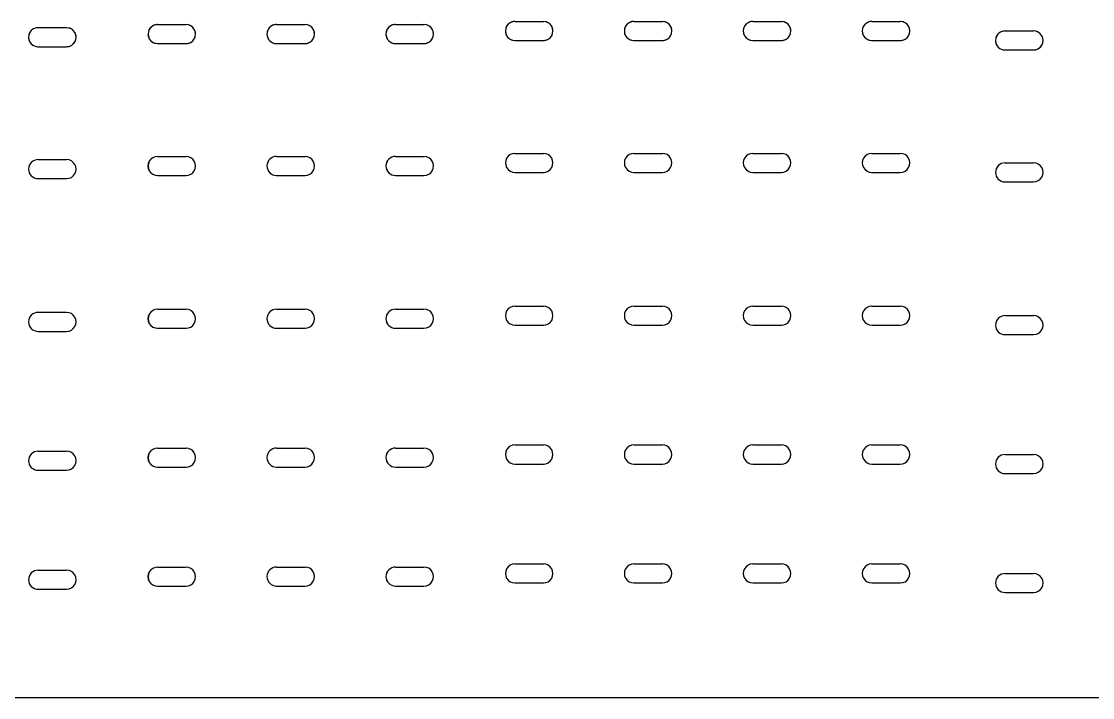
# Model space of a CAD drawing. Extents: x -2975 to 7327, y -1166 to 1029.
# Drawn here: x 591.4 to 645.4, y 869.7 to 903.8 of the extents above; entities that cross this region are included whole.
import ezdxf

# ---------------------------------------------------------------- set-up
doc = ezdxf.new("R2010")
doc.units = 0
doc.linetypes.add('XR-Mince$0$Anchor Stor (Ground Floor Plan ) Xref$2$Retail Building ( Ground Floor ) Xref$0$HIDDEN', pattern=[0.375, 0.25, -0.125])
for name, color, linetype in [('E-TEXT-LIGHTING', 7, 'Continuous'), ('XR-Mince$0$EQUIPMENT', 15, 'Continuous'), ('XR-Mince$0$EQUIPMENTS', 15, 'Continuous'), ('XR-Mince$0$fur dashed', 15, 'XR-Mince$0$Anchor Stor (Ground Floor Plan ) Xref$2$Retail Building ( Ground Floor ) Xref$0$HIDDEN'), ('XR-Mince$0$TAXT', 8, 'Continuous')]:
    doc.layers.add(name, color=color, linetype=linetype)

# ---------------------------------------------------------------- blocks, each defined once
blk = doc.blocks.new('XR-Mince$0$A$C27630E02')
at = {"layer": 'XR-Mince$0$EQUIPMENT'}
for p, q in [((0.45, 1.2), (0.45, 0)), ((0.11216, 1.07284), (0.11216, 1.05844)), ((0.11216, 1.07284), (0.11216, 1.05844)), ((0.12176, 1.07284), (0.12176, 1.05844)), ((0.12176, 1.07284), (0.12176, 1.05844)), ((0.17869, 1.07284), (0.17869, 1.05844)), ((0.17869, 1.07284), (0.17869, 1.05844)), ((0.18829, 1.07284), (0.18829, 1.05844)), ((0.18829, 1.07284), (0.18829, 1.05844)), ((0.25572, 1.07284), (0.25572, 1.05844)), ((0.25572, 1.07284), (0.25572, 1.05844)), ((0.26532, 1.07284), (0.26532, 1.05844)), ((0.26532, 1.07284), (0.26532, 1.05844)), ((0.32576, 1.07284), (0.32576, 1.05844)), ((0.32576, 1.07284), (0.32576, 1.05844)), ((0.33536, 1.07284), (0.33536, 1.05844)), ((0.33536, 1.07284), (0.33536, 1.05844)), ((0.38576, 1.07284), (0.38576, 1.05844)), ((0.38576, 1.07284), (0.38576, 1.05844)), ((0.39536, 1.07284), (0.39536, 1.05844)), ((0.39536, 1.07284), (0.39536, 1.05844)), ((0.11061, 1.01258), (0.11061, 0.99818)), ((0.11061, 1.01258), (0.11061, 0.99818)), ((0.12021, 1.01258), (0.12021, 0.99818)), ((0.12021, 1.01258), (0.12021, 0.99818)), ((0.17714, 1.01258), (0.17714, 0.99818)), ((0.17714, 1.01258), (0.17714, 0.99818)), ((0.18674, 1.01258), (0.18674, 0.99818)), ((0.18674, 1.01258), (0.18674, 0.99818)), ((0.25417, 1.01258), (0.25417, 0.99818)), ((0.25417, 1.01258), (0.25417, 0.99818)), ((0.26377, 1.01258), (0.26377, 0.99818)), ((0.26377, 1.01258), (0.26377, 0.99818)), ((0.32421, 1.01258), (0.32421, 0.99818)), ((0.32421, 1.01258), (0.32421, 0.99818)), ((0.33381, 1.01258), (0.33381, 0.99818)), ((0.33381, 1.01258), (0.33381, 0.99818)), ((0.38421, 1.01258), (0.38421, 0.99818)), ((0.38421, 1.01258), (0.38421, 0.99818)), ((0.39381, 1.01258), (0.39381, 0.99818)), ((0.39381, 1.01258), (0.39381, 0.99818)), ((0.11057, 0.95258), (0.11057, 0.93818)), ((0.11057, 0.95258), (0.11057, 0.93818)), ((0.12017, 0.95258), (0.12017, 0.93818)), ((0.12017, 0.95258), (0.12017, 0.93818)), ((0.1771, 0.95258), (0.1771, 0.93818)), ((0.1771, 0.95258), (0.1771, 0.93818)), ((0.1867, 0.95258), (0.1867, 0.93818)), ((0.1867, 0.95258), (0.1867, 0.93818)), ((0.25413, 0.95258), (0.25413, 0.93818)), ((0.25413, 0.95258), (0.25413, 0.93818)), ((0.26373, 0.95258), (0.26373, 0.93818)), ((0.26373, 0.95258), (0.26373, 0.93818)), ((0.32417, 0.95258), (0.32417, 0.93818)), ((0.32417, 0.95258), (0.32417, 0.93818)), ((0.33377, 0.95258), (0.33377, 0.93818)), ((0.33377, 0.95258), (0.33377, 0.93818)), ((0.38417, 0.95258), (0.38417, 0.93818)), ((0.38417, 0.95258), (0.38417, 0.93818)), ((0.39377, 0.95258), (0.39377, 0.93818)), ((0.39377, 0.95258), (0.39377, 0.93818)), ((0.11057, 0.89258), (0.11057, 0.87818)), ((0.11057, 0.89258), (0.11057, 0.87818)), ((0.12017, 0.89258), (0.12017, 0.87818)), ((0.12017, 0.89258), (0.12017, 0.87818)), ((0.1771, 0.89258), (0.1771, 0.87818)), ((0.1771, 0.89258), (0.1771, 0.87818)), ((0.1867, 0.89258), (0.1867, 0.87818)), ((0.1867, 0.89258), (0.1867, 0.87818)), ((0.25413, 0.89258), (0.25413, 0.87818)), ((0.25413, 0.89258), (0.25413, 0.87818)), ((0.26373, 0.89258), (0.26373, 0.87818)), ((0.26373, 0.89258), (0.26373, 0.87818)), ((0.32417, 0.89258), (0.32417, 0.87818)), ((0.32417, 0.89258), (0.32417, 0.87818)), ((0.33377, 0.89258), (0.33377, 0.87818)), ((0.33377, 0.89258), (0.33377, 0.87818)), ((0.38417, 0.89258), (0.38417, 0.87818)), ((0.38417, 0.89258), (0.38417, 0.87818)), ((0.39377, 0.89258), (0.39377, 0.87818)), ((0.39377, 0.89258), (0.39377, 0.87818)), ((0.10902, 0.83233), (0.10902, 0.81793)), ((0.10902, 0.83233), (0.10902, 0.81793)), ((0.11862, 0.83233), (0.11862, 0.81793)), ((0.11862, 0.83233), (0.11862, 0.81793)), ((0.17555, 0.83233), (0.17555, 0.81793)), ((0.17555, 0.83233), (0.17555, 0.81793)), ((0.18515, 0.83233), (0.18515, 0.81793)), ((0.18515, 0.83233), (0.18515, 0.81793)), ((0.25258, 0.83233), (0.25258, 0.81793)), ((0.25258, 0.83233), (0.25258, 0.81793)), ((0.26218, 0.83233), (0.26218, 0.81793)), ((0.26218, 0.83233), (0.26218, 0.81793)), ((0.32262, 0.83233), (0.32262, 0.81793)), ((0.32262, 0.83233), (0.32262, 0.81793)), ((0.33222, 0.83233), (0.33222, 0.81793)), ((0.33222, 0.83233), (0.33222, 0.81793)), ((0.38262, 0.83233), (0.38262, 0.81793)), ((0.38262, 0.83233), (0.38262, 0.81793)), ((0.39222, 0.83233), (0.39222, 0.81793)), ((0.39222, 0.83233), (0.39222, 0.81793)), ((0.10902, 0.77233), (0.10902, 0.75793)), ((0.10902, 0.77233), (0.10902, 0.75793)), ((0.11862, 0.77233), (0.11862, 0.75793)), ((0.11862, 0.77233), (0.11862, 0.75793)), ((0.17555, 0.77233), (0.17555, 0.75793)), ((0.17555, 0.77233), (0.17555, 0.75793)), ((0.18515, 0.77233), (0.18515, 0.75793)), ((0.18515, 0.77233), (0.18515, 0.75793)), ((0.25258, 0.77233), (0.25258, 0.75793)), ((0.25258, 0.77233), (0.25258, 0.75793)), ((0.26218, 0.77233), (0.26218, 0.75793)), ((0.26218, 0.77233), (0.26218, 0.75793)), ((0.32262, 0.77233), (0.32262, 0.75793)), ((0.32262, 0.77233), (0.32262, 0.75793)), ((0.33222, 0.77233), (0.33222, 0.75793)), ((0.33222, 0.77233), (0.33222, 0.75793)), ((0.38262, 0.77233), (0.38262, 0.75793)), ((0.38262, 0.77233), (0.38262, 0.75793)), ((0.39222, 0.77233), (0.39222, 0.75793)), ((0.39222, 0.77233), (0.39222, 0.75793)), ((0.10902, 0.71233), (0.10902, 0.69793)), ((0.10902, 0.71233), (0.10902, 0.69793)), ((0.11862, 0.71233), (0.11862, 0.69793)), ((0.11862, 0.71233), (0.11862, 0.69793)), ((0.17555, 0.71233), (0.17555, 0.69793)), ((0.17555, 0.71233), (0.17555, 0.69793)), ((0.18515, 0.71233), (0.18515, 0.69793)), ((0.18515, 0.71233), (0.18515, 0.69793)), ((0.25258, 0.71233), (0.25258, 0.69793)), ((0.25258, 0.71233), (0.25258, 0.69793)), ((0.26218, 0.71233), (0.26218, 0.69793)), ((0.26218, 0.71233), (0.26218, 0.69793)), ((0.32262, 0.71233), (0.32262, 0.69793)), ((0.32262, 0.71233), (0.32262, 0.69793)), ((0.33222, 0.71233), (0.33222, 0.69793)), ((0.33222, 0.71233), (0.33222, 0.69793)), ((0.38262, 0.71233), (0.38262, 0.69793)), ((0.38262, 0.71233), (0.38262, 0.69793)), ((0.39222, 0.71233), (0.39222, 0.69793)), ((0.39222, 0.71233), (0.39222, 0.69793)), ((0.10902, 0.65233), (0.10902, 0.63793)), ((0.10902, 0.65233), (0.10902, 0.63793)), ((0.11862, 0.65233), (0.11862, 0.63793)), ((0.11862, 0.65233), (0.11862, 0.63793)), ((0.17555, 0.65233), (0.17555, 0.63793)), ((0.17555, 0.65233), (0.17555, 0.63793)), ((0.18515, 0.65233), (0.18515, 0.63793)), ((0.18515, 0.65233), (0.18515, 0.63793)), ((0.25258, 0.65233), (0.25258, 0.63793)), ((0.25258, 0.65233), (0.25258, 0.63793)), ((0.26218, 0.65233), (0.26218, 0.63793)), ((0.26218, 0.65233), (0.26218, 0.63793)), ((0.32262, 0.65233), (0.32262, 0.63793)), ((0.32262, 0.65233), (0.32262, 0.63793)), ((0.33222, 0.65233), (0.33222, 0.63793)), ((0.33222, 0.65233), (0.33222, 0.63793)), ((0.38262, 0.65233), (0.38262, 0.63793)), ((0.38262, 0.65233), (0.38262, 0.63793)), ((0.39222, 0.65233), (0.39222, 0.63793)), ((0.39222, 0.65233), (0.39222, 0.63793)), ((0.11382, 0.58513), (0.11382, 0.57073)), ((0.11382, 0.58513), (0.11382, 0.57073)), ((0.12342, 0.58513), (0.12342, 0.57073)), ((0.12342, 0.58513), (0.12342, 0.57073)), ((0.18035, 0.58513), (0.18035, 0.57073)), ((0.18035, 0.58513), (0.18035, 0.57073)), ((0.18995, 0.58513), (0.18995, 0.57073)), ((0.18995, 0.58513), (0.18995, 0.57073)), ((0.25738, 0.58513), (0.25738, 0.57073)), ((0.25738, 0.58513), (0.25738, 0.57073)), ((0.26698, 0.58513), (0.26698, 0.57073)), ((0.26698, 0.58513), (0.26698, 0.57073)), ((0.32742, 0.58513), (0.32742, 0.57073)), ((0.32742, 0.58513), (0.32742, 0.57073)), ((0.33702, 0.58513), (0.33702, 0.57073)), ((0.33702, 0.58513), (0.33702, 0.57073)), ((0.38742, 0.58513), (0.38742, 0.57073)), ((0.38742, 0.58513), (0.38742, 0.57073)), ((0.39702, 0.58513), (0.39702, 0.57073)), ((0.39702, 0.58513), (0.39702, 0.57073))]:
    blk.add_line(p, q, dxfattribs=at)
at = {"layer": 'XR-Mince$0$EQUIPMENT', "extrusion": (0, 0, -1)}
for centre, major_axis, start_param, end_param in [((0.11696, 1.07284), (0.00339, 0.00339), 3.926991, 7.068583), ((0.11696, 1.07284), (0.00339, 0.00339), 3.926991, 7.068583), ((0.18349, 1.07284), (0.00339, 0.00339), 3.926991, 7.068583), ((0.18349, 1.07284), (0.00339, 0.00339), 3.926991, 7.068583), ((0.26052, 1.07284), (0.00339, 0.00339), 3.926991, 7.068583), ((0.26052, 1.07284), (0.00339, 0.00339), 3.926991, 7.068583), ((0.33056, 1.07284), (0.00339, 0.00339), 3.926991, 7.068583), ((0.33056, 1.07284), (0.00339, 0.00339), 3.926991, 7.068583), ((0.39056, 1.07284), (0.00339, 0.00339), 3.926991, 7.068583), ((0.39056, 1.07284), (0.00339, 0.00339), 3.926991, 7.068583), ((0.11696, 1.05844), (0.00339, 0.00339), 0.785398, 3.926991), ((0.11696, 1.05844), (0.00339, 0.00339), 0.785398, 3.926991), ((0.18349, 1.05844), (0.00339, 0.00339), 0.785398, 3.926991), ((0.18349, 1.05844), (0.00339, 0.00339), 0.785398, 3.926991), ((0.26052, 1.05844), (0.00339, 0.00339), 0.785398, 3.926991), ((0.26052, 1.05844), (0.00339, 0.00339), 0.785398, 3.926991), ((0.33056, 1.05844), (0.00339, 0.00339), 0.785398, 3.926991), ((0.33056, 1.05844), (0.00339, 0.00339), 0.785398, 3.926991), ((0.39056, 1.05844), (0.00339, 0.00339), 0.785398, 3.926991), ((0.39056, 1.05844), (0.00339, 0.00339), 0.785398, 3.926991), ((0.11541, 1.01258), (-0.00339, 0.00339), 5.497787, 8.63938), ((0.11541, 1.01258), (-0.00339, 0.00339), 5.497787, 8.63938), ((0.18194, 1.01258), (-0.00339, 0.00339), 5.497787, 8.63938), ((0.18194, 1.01258), (-0.00339, 0.00339), 5.497787, 8.63938), ((0.25897, 1.01258), (-0.00339, 0.00339), 5.497787, 8.63938), ((0.25897, 1.01258), (-0.00339, 0.00339), 5.497787, 8.63938), ((0.32901, 1.01258), (-0.00339, 0.00339), 5.497787, 8.63938), ((0.32901, 1.01258), (-0.00339, 0.00339), 5.497787, 8.63938), ((0.38901, 1.01258), (-0.00339, 0.00339), 5.497787, 8.63938), ((0.38901, 1.01258), (-0.00339, 0.00339), 5.497787, 8.63938), ((0.11541, 0.99818), (-0.00339, 0.00339), 2.356194, 5.497787), ((0.11541, 0.99818), (-0.00339, 0.00339), 2.356194, 5.497787), ((0.18194, 0.99818), (-0.00339, 0.00339), 2.356194, 5.497787), ((0.18194, 0.99818), (-0.00339, 0.00339), 2.356194, 5.497787), ((0.25897, 0.99818), (-0.00339, 0.00339), 2.356194, 5.497787), ((0.25897, 0.99818), (-0.00339, 0.00339), 2.356194, 5.497787), ((0.32901, 0.99818), (-0.00339, 0.00339), 2.356194, 5.497787), ((0.32901, 0.99818), (-0.00339, 0.00339), 2.356194, 5.497787), ((0.38901, 0.99818), (-0.00339, 0.00339), 2.356194, 5.497787), ((0.38901, 0.99818), (-0.00339, 0.00339), 2.356194, 5.497787), ((0.11537, 0.95258), (0.00339, 0.00339), 3.926991, 7.068583), ((0.11537, 0.95258), (0.00339, 0.00339), 3.926991, 7.068583), ((0.1819, 0.95258), (0.00339, 0.00339), 3.926991, 7.068583), ((0.1819, 0.95258), (0.00339, 0.00339), 3.926991, 7.068583), ((0.25893, 0.95258), (0.00339, 0.00339), 3.926991, 7.068583), ((0.25893, 0.95258), (0.00339, 0.00339), 3.926991, 7.068583), ((0.32897, 0.95258), (0.00339, 0.00339), 3.926991, 7.068583), ((0.32897, 0.95258), (0.00339, 0.00339), 3.926991, 7.068583), ((0.38897, 0.95258), (0.00339, 0.00339), 3.926991, 7.068583), ((0.38897, 0.95258), (0.00339, 0.00339), 3.926991, 7.068583), ((0.11537, 0.93818), (0.00339, 0.00339), 0.785398, 3.926991), ((0.11537, 0.93818), (0.00339, 0.00339), 0.785398, 3.926991), ((0.1819, 0.93818), (0.00339, 0.00339), 0.785398, 3.926991), ((0.1819, 0.93818), (0.00339, 0.00339), 0.785398, 3.926991), ((0.25893, 0.93818), (0.00339, 0.00339), 0.785398, 3.926991), ((0.25893, 0.93818), (0.00339, 0.00339), 0.785398, 3.926991), ((0.32897, 0.93818), (0.00339, 0.00339), 0.785398, 3.926991), ((0.32897, 0.93818), (0.00339, 0.00339), 0.785398, 3.926991), ((0.38897, 0.93818), (0.00339, 0.00339), 0.785398, 3.926991), ((0.38897, 0.93818), (0.00339, 0.00339), 0.785398, 3.926991), ((0.11537, 0.89258), (0.00339, 0.00339), 3.926991, 7.068583), ((0.11537, 0.89258), (0.00339, 0.00339), 3.926991, 7.068583), ((0.1819, 0.89258), (0.00339, 0.00339), 3.926991, 7.068583), ((0.1819, 0.89258), (0.00339, 0.00339), 3.926991, 7.068583), ((0.25893, 0.89258), (0.00339, 0.00339), 3.926991, 7.068583), ((0.25893, 0.89258), (0.00339, 0.00339), 3.926991, 7.068583), ((0.32897, 0.89258), (0.00339, 0.00339), 3.926991, 7.068583), ((0.32897, 0.89258), (0.00339, 0.00339), 3.926991, 7.068583), ((0.38897, 0.89258), (0.00339, 0.00339), 3.926991, 7.068583), ((0.38897, 0.89258), (0.00339, 0.00339), 3.926991, 7.068583), ((0.11537, 0.87818), (0.00339, 0.00339), 0.785398, 3.926991), ((0.11537, 0.87818), (0.00339, 0.00339), 0.785398, 3.926991), ((0.1819, 0.87818), (0.00339, 0.00339), 0.785398, 3.926991), ((0.1819, 0.87818), (0.00339, 0.00339), 0.785398, 3.926991), ((0.25893, 0.87818), (0.00339, 0.00339), 0.785398, 3.926991), ((0.25893, 0.87818), (0.00339, 0.00339), 0.785398, 3.926991), ((0.32897, 0.87818), (0.00339, 0.00339), 0.785398, 3.926991), ((0.32897, 0.87818), (0.00339, 0.00339), 0.785398, 3.926991), ((0.38897, 0.87818), (0.00339, 0.00339), 0.785398, 3.926991), ((0.38897, 0.87818), (0.00339, 0.00339), 0.785398, 3.926991), ((0.11382, 0.83233), (-0.00339, 0.00339), 5.497787, 8.63938), ((0.11382, 0.83233), (-0.00339, 0.00339), 5.497787, 8.63938), ((0.18035, 0.83233), (-0.00339, 0.00339), 5.497787, 8.63938), ((0.18035, 0.83233), (-0.00339, 0.00339), 5.497787, 8.63938), ((0.25738, 0.83233), (-0.00339, 0.00339), 5.497787, 8.63938), ((0.25738, 0.83233), (-0.00339, 0.00339), 5.497787, 8.63938), ((0.32742, 0.83233), (-0.00339, 0.00339), 5.497787, 8.63938), ((0.32742, 0.83233), (-0.00339, 0.00339), 5.497787, 8.63938), ((0.38742, 0.83233), (-0.00339, 0.00339), 5.497787, 8.63938), ((0.38742, 0.83233), (-0.00339, 0.00339), 5.497787, 8.63938), ((0.11382, 0.81793), (-0.00339, 0.00339), 2.356194, 5.497787), ((0.11382, 0.81793), (-0.00339, 0.00339), 2.356194, 5.497787), ((0.18035, 0.81793), (-0.00339, 0.00339), 2.356194, 5.497787), ((0.18035, 0.81793), (-0.00339, 0.00339), 2.356194, 5.497787), ((0.25738, 0.81793), (-0.00339, 0.00339), 2.356194, 5.497787), ((0.25738, 0.81793), (-0.00339, 0.00339), 2.356194, 5.497787), ((0.32742, 0.81793), (-0.00339, 0.00339), 2.356194, 5.497787), ((0.32742, 0.81793), (-0.00339, 0.00339), 2.356194, 5.497787), ((0.38742, 0.81793), (-0.00339, 0.00339), 2.356194, 5.497787), ((0.38742, 0.81793), (-0.00339, 0.00339), 2.356194, 5.497787), ((0.11382, 0.77233), (-0.00339, 0.00339), 5.497787, 8.63938), ((0.11382, 0.77233), (-0.00339, 0.00339), 5.497787, 8.63938), ((0.18035, 0.77233), (-0.00339, 0.00339), 5.497787, 8.63938), ((0.18035, 0.77233), (-0.00339, 0.00339), 5.497787, 8.63938), ((0.25738, 0.77233), (-0.00339, 0.00339), 5.497787, 8.63938), ((0.25738, 0.77233), (-0.00339, 0.00339), 5.497787, 8.63938), ((0.32742, 0.77233), (-0.00339, 0.00339), 5.497787, 8.63938), ((0.32742, 0.77233), (-0.00339, 0.00339), 5.497787, 8.63938), ((0.38742, 0.77233), (-0.00339, 0.00339), 5.497787, 8.63938), ((0.38742, 0.77233), (-0.00339, 0.00339), 5.497787, 8.63938), ((0.11382, 0.75793), (0.00339, 0.00339), 0.785398, 3.926991), ((0.11382, 0.75793), (0.00339, 0.00339), 0.785398, 3.926991), ((0.18035, 0.75793), (0.00339, 0.00339), 0.785398, 3.926991), ((0.18035, 0.75793), (0.00339, 0.00339), 0.785398, 3.926991), ((0.25738, 0.75793), (0.00339, 0.00339), 0.785398, 3.926991), ((0.25738, 0.75793), (0.00339, 0.00339), 0.785398, 3.926991), ((0.32742, 0.75793), (0.00339, 0.00339), 0.785398, 3.926991), ((0.32742, 0.75793), (0.00339, 0.00339), 0.785398, 3.926991), ((0.38742, 0.75793), (0.00339, 0.00339), 0.785398, 3.926991), ((0.38742, 0.75793), (0.00339, 0.00339), 0.785398, 3.926991), ((0.11382, 0.71233), (-0.00339, 0.00339), 5.497787, 8.63938), ((0.11382, 0.71233), (-0.00339, 0.00339), 5.497787, 8.63938), ((0.18035, 0.71233), (-0.00339, 0.00339), 5.497787, 8.63938), ((0.18035, 0.71233), (-0.00339, 0.00339), 5.497787, 8.63938), ((0.25738, 0.71233), (-0.00339, 0.00339), 5.497787, 8.63938), ((0.25738, 0.71233), (-0.00339, 0.00339), 5.497787, 8.63938), ((0.32742, 0.71233), (-0.00339, 0.00339), 5.497787, 8.63938), ((0.32742, 0.71233), (-0.00339, 0.00339), 5.497787, 8.63938), ((0.38742, 0.71233), (-0.00339, 0.00339), 5.497787, 8.63938), ((0.38742, 0.71233), (-0.00339, 0.00339), 5.497787, 8.63938), ((0.11382, 0.69793), (-0.00339, 0.00339), 2.356194, 5.497787), ((0.11382, 0.69793), (-0.00339, 0.00339), 2.356194, 5.497787), ((0.18035, 0.69793), (-0.00339, 0.00339), 2.356194, 5.497787), ((0.18035, 0.69793), (-0.00339, 0.00339), 2.356194, 5.497787), ((0.25738, 0.69793), (-0.00339, 0.00339), 2.356194, 5.497787), ((0.25738, 0.69793), (-0.00339, 0.00339), 2.356194, 5.497787), ((0.32742, 0.69793), (-0.00339, 0.00339), 2.356194, 5.497787), ((0.32742, 0.69793), (-0.00339, 0.00339), 2.356194, 5.497787), ((0.38742, 0.69793), (-0.00339, 0.00339), 2.356194, 5.497787), ((0.38742, 0.69793), (-0.00339, 0.00339), 2.356194, 5.497787), ((0.11382, 0.65233), (-0.00339, 0.00339), 5.497787, 8.63938), ((0.11382, 0.65233), (-0.00339, 0.00339), 5.497787, 8.63938), ((0.18035, 0.65233), (-0.00339, 0.00339), 5.497787, 8.63938), ((0.18035, 0.65233), (-0.00339, 0.00339), 5.497787, 8.63938), ((0.25738, 0.65233), (-0.00339, 0.00339), 5.497787, 8.63938), ((0.25738, 0.65233), (-0.00339, 0.00339), 5.497787, 8.63938), ((0.32742, 0.65233), (-0.00339, 0.00339), 5.497787, 8.63938), ((0.32742, 0.65233), (-0.00339, 0.00339), 5.497787, 8.63938), ((0.38742, 0.65233), (-0.00339, 0.00339), 5.497787, 8.63938), ((0.38742, 0.65233), (-0.00339, 0.00339), 5.497787, 8.63938), ((0.11382, 0.63793), (-0.00339, 0.00339), 2.356194, 5.497787), ((0.11382, 0.63793), (-0.00339, 0.00339), 2.356194, 5.497787), ((0.18035, 0.63793), (-0.00339, 0.00339), 2.356194, 5.497787), ((0.18035, 0.63793), (-0.00339, 0.00339), 2.356194, 5.497787), ((0.25738, 0.63793), (-0.00339, 0.00339), 2.356194, 5.497787), ((0.25738, 0.63793), (-0.00339, 0.00339), 2.356194, 5.497787), ((0.32742, 0.63793), (-0.00339, 0.00339), 2.356194, 5.497787), ((0.32742, 0.63793), (-0.00339, 0.00339), 2.356194, 5.497787), ((0.38742, 0.63793), (-0.00339, 0.00339), 2.356194, 5.497787), ((0.38742, 0.63793), (-0.00339, 0.00339), 2.356194, 5.497787), ((0.11862, 0.58513), (0.00339, 0.00339), 3.926991, 7.068583), ((0.11862, 0.58513), (0.00339, 0.00339), 3.926991, 7.068583), ((0.18515, 0.58513), (0.00339, 0.00339), 3.926991, 7.068583), ((0.18515, 0.58513), (0.00339, 0.00339), 3.926991, 7.068583), ((0.26218, 0.58513), (0.00339, 0.00339), 3.926991, 7.068583), ((0.26218, 0.58513), (0.00339, 0.00339), 3.926991, 7.068583), ((0.33222, 0.58513), (0.00339, 0.00339), 3.926991, 7.068583), ((0.33222, 0.58513), (0.00339, 0.00339), 3.926991, 7.068583), ((0.39222, 0.58513), (0.00339, 0.00339), 3.926991, 7.068583), ((0.39222, 0.58513), (0.00339, 0.00339), 3.926991, 7.068583), ((0.11862, 0.57073), (0.00339, 0.00339), 0.785398, 3.926991), ((0.11862, 0.57073), (0.00339, 0.00339), 0.785398, 3.926991), ((0.18515, 0.57073), (0.00339, 0.00339), 0.785398, 3.926991), ((0.18515, 0.57073), (0.00339, 0.00339), 0.785398, 3.926991), ((0.26218, 0.57073), (0.00339, 0.00339), 0.785398, 3.926991), ((0.26218, 0.57073), (0.00339, 0.00339), 0.785398, 3.926991), ((0.33222, 0.57073), (0.00339, 0.00339), 0.785398, 3.926991), ((0.33222, 0.57073), (0.00339, 0.00339), 0.785398, 3.926991), ((0.39222, 0.57073), (0.00339, 0.00339), 0.785398, 3.926991), ((0.39222, 0.57073), (0.00339, 0.00339), 0.785398, 3.926991)]:
    blk.add_ellipse(centre, major_axis=major_axis, ratio=1, start_param=start_param, end_param=end_param, dxfattribs=at)
blk = doc.blocks.new('XR-Mince$0$Equipment')
at = {"layer": 'XR-Mince$0$EQUIPMENTS', "linetype": 'ByBlock'}
for p, q in [((598.285, 896.963, 0), (599.725, 896.963, 0)), ((598.285, 896.963, 0), (599.725, 896.963, 0)), ((604.285, 896.968, 0), (605.725, 896.968, 0)), ((604.285, 896.968, 0), (605.725, 896.968, 0)), ((610.285, 896.968, 0), (611.725, 896.968, 0)), ((610.285, 896.968, 0), (611.725, 896.968, 0)), ((616.311, 897.123, 0), (617.751, 897.123, 0)), ((616.311, 897.123, 0), (617.751, 897.123, 0)), ((622.311, 897.123, 0), (623.751, 897.123, 0)), ((622.311, 897.123, 0), (623.751, 897.123, 0)), ((628.311, 897.123, 0), (629.751, 897.123, 0)), ((628.311, 897.123, 0), (629.751, 897.123, 0)), ((634.311, 897.123, 0), (635.751, 897.123, 0)), ((634.311, 897.123, 0), (635.751, 897.123, 0)), ((592.26, 896.808, 0), (593.7, 896.808, 0)), ((592.26, 896.808, 0), (593.7, 896.808, 0)), ((641.031, 896.643, 0), (642.471, 896.643, 0)), ((641.031, 896.643, 0), (642.471, 896.643, 0)), ((592.26, 895.848, 0), (593.7, 895.848, 0)), ((592.26, 895.848, 0), (593.7, 895.848, 0)), ((598.285, 896.003, 0), (599.725, 896.003, 0)), ((598.285, 896.003, 0), (599.725, 896.003, 0)), ((604.285, 896.008, 0), (605.725, 896.008, 0)), ((604.285, 896.008, 0), (605.725, 896.008, 0)), ((610.285, 896.008, 0), (611.725, 896.008, 0)), ((610.285, 896.008, 0), (611.725, 896.008, 0)), ((616.311, 896.163, 0), (617.751, 896.163, 0)), ((616.311, 896.163, 0), (617.751, 896.163, 0)), ((622.311, 896.163, 0), (623.751, 896.163, 0)), ((622.311, 896.163, 0), (623.751, 896.163, 0)), ((628.311, 896.163, 0), (629.751, 896.163, 0)), ((628.311, 896.163, 0), (629.751, 896.163, 0)), ((634.311, 896.163, 0), (635.751, 896.163, 0)), ((634.311, 896.163, 0), (635.751, 896.163, 0)), ((641.031, 895.683, 0), (642.471, 895.683, 0)), ((641.031, 895.683, 0), (642.471, 895.683, 0)), ((616.311, 889.419, 0), (617.751, 889.419, 0)), ((616.311, 889.419, 0), (617.751, 889.419, 0)), ((622.311, 889.419, 0), (623.751, 889.419, 0)), ((622.311, 889.419, 0), (623.751, 889.419, 0)), ((628.311, 889.419, 0), (629.751, 889.419, 0)), ((628.311, 889.419, 0), (629.751, 889.419, 0)), ((634.311, 889.419, 0), (635.751, 889.419, 0)), ((634.311, 889.419, 0), (635.751, 889.419, 0)), ((592.26, 889.105, 0), (593.7, 889.105, 0)), ((592.26, 889.105, 0), (593.7, 889.105, 0)), ((598.285, 889.26, 0), (599.725, 889.26, 0)), ((598.285, 889.26, 0), (599.725, 889.26, 0)), ((604.285, 889.264, 0), (605.725, 889.264, 0)), ((604.285, 889.264, 0), (605.725, 889.264, 0)), ((610.285, 889.264, 0), (611.725, 889.264, 0)), ((610.285, 889.264, 0), (611.725, 889.264, 0)), ((641.031, 888.939, 0), (642.471, 888.939, 0)), ((641.031, 888.939, 0), (642.471, 888.939, 0)), ((598.285, 888.3, 0), (599.725, 888.3, 0)), ((598.285, 888.3, 0), (599.725, 888.3, 0)), ((604.285, 888.304, 0), (605.725, 888.304, 0)), ((604.285, 888.304, 0), (605.725, 888.304, 0)), ((610.285, 888.304, 0), (611.725, 888.304, 0)), ((610.285, 888.304, 0), (611.725, 888.304, 0)), ((616.311, 888.459, 0), (617.751, 888.459, 0)), ((616.311, 888.459, 0), (617.751, 888.459, 0)), ((622.311, 888.459, 0), (623.751, 888.459, 0)), ((622.311, 888.459, 0), (623.751, 888.459, 0)), ((628.311, 888.459, 0), (629.751, 888.459, 0)), ((628.311, 888.459, 0), (629.751, 888.459, 0)), ((634.311, 888.459, 0), (635.751, 888.459, 0)), ((634.311, 888.459, 0), (635.751, 888.459, 0)), ((592.26, 888.145, 0), (593.7, 888.145, 0)), ((592.26, 888.145, 0), (593.7, 888.145, 0)), ((641.031, 887.979, 0), (642.471, 887.979, 0)), ((641.031, 887.979, 0), (642.471, 887.979, 0)), ((598.285, 882.256, 0), (599.725, 882.256, 0)), ((598.285, 882.256, 0), (599.725, 882.256, 0)), ((604.285, 882.26, 0), (605.725, 882.26, 0)), ((604.285, 882.26, 0), (605.725, 882.26, 0)), ((610.285, 882.26, 0), (611.725, 882.26, 0)), ((610.285, 882.26, 0), (611.725, 882.26, 0)), ((616.311, 882.415, 0), (617.751, 882.415, 0)), ((616.311, 882.415, 0), (617.751, 882.415, 0)), ((622.311, 882.415, 0), (623.751, 882.415, 0)), ((622.311, 882.415, 0), (623.751, 882.415, 0)), ((628.311, 882.415, 0), (629.751, 882.415, 0)), ((628.311, 882.415, 0), (629.751, 882.415, 0)), ((634.311, 882.415, 0), (635.751, 882.415, 0)), ((634.311, 882.415, 0), (635.751, 882.415, 0)), ((592.26, 882.101, 0), (593.7, 882.101, 0)), ((592.26, 882.101, 0), (593.7, 882.101, 0)), ((641.031, 881.935, 0), (642.471, 881.935, 0)), ((641.031, 881.935, 0), (642.471, 881.935, 0)), ((598.285, 881.296, 0), (599.725, 881.296, 0)), ((598.285, 881.296, 0), (599.725, 881.296, 0)), ((604.285, 881.3, 0), (605.725, 881.3, 0)), ((604.285, 881.3, 0), (605.725, 881.3, 0)), ((610.285, 881.3, 0), (611.725, 881.3, 0)), ((610.285, 881.3, 0), (611.725, 881.3, 0)), ((616.311, 881.455, 0), (617.751, 881.455, 0)), ((616.311, 881.455, 0), (617.751, 881.455, 0)), ((622.311, 881.455, 0), (623.751, 881.455, 0)), ((622.311, 881.455, 0), (623.751, 881.455, 0)), ((628.311, 881.455, 0), (629.751, 881.455, 0)), ((628.311, 881.455, 0), (629.751, 881.455, 0)), ((634.311, 881.455, 0), (635.751, 881.455, 0)), ((634.311, 881.455, 0), (635.751, 881.455, 0)), ((592.26, 881.141, 0), (593.7, 881.141, 0)), ((592.26, 881.141, 0), (593.7, 881.141, 0)), ((641.031, 880.975, 0), (642.471, 880.975, 0)), ((641.031, 880.975, 0), (642.471, 880.975, 0)), ((616.311, 876.415, 0), (617.751, 876.415, 0)), ((616.311, 876.415, 0), (617.751, 876.415, 0)), ((622.311, 876.415, 0), (623.751, 876.415, 0)), ((622.311, 876.415, 0), (623.751, 876.415, 0)), ((628.311, 876.415, 0), (629.751, 876.415, 0)), ((628.311, 876.415, 0), (629.751, 876.415, 0)), ((634.311, 876.415, 0), (635.751, 876.415, 0)), ((634.311, 876.415, 0), (635.751, 876.415, 0)), ((592.26, 876.101, 0), (593.7, 876.101, 0)), ((592.26, 876.101, 0), (593.7, 876.101, 0)), ((598.285, 876.256, 0), (599.725, 876.256, 0)), ((598.285, 876.256, 0), (599.725, 876.256, 0)), ((604.285, 876.26, 0), (605.725, 876.26, 0)), ((604.285, 876.26, 0), (605.725, 876.26, 0)), ((610.285, 876.26, 0), (611.725, 876.26, 0)), ((610.285, 876.26, 0), (611.725, 876.26, 0)), ((641.031, 875.935, 0), (642.471, 875.935, 0)), ((641.031, 875.935, 0), (642.471, 875.935, 0)), ((598.285, 875.296, 0), (599.725, 875.296, 0)), ((598.285, 875.296, 0), (599.725, 875.296, 0)), ((604.285, 875.3, 0), (605.725, 875.3, 0)), ((604.285, 875.3, 0), (605.725, 875.3, 0)), ((610.285, 875.3, 0), (611.725, 875.3, 0)), ((610.285, 875.3, 0), (611.725, 875.3, 0)), ((616.311, 875.455, 0), (617.751, 875.455, 0)), ((616.311, 875.455, 0), (617.751, 875.455, 0)), ((622.311, 875.455, 0), (623.751, 875.455, 0)), ((622.311, 875.455, 0), (623.751, 875.455, 0)), ((628.311, 875.455, 0), (629.751, 875.455, 0)), ((628.311, 875.455, 0), (629.751, 875.455, 0)), ((634.311, 875.455, 0), (635.751, 875.455, 0)), ((634.311, 875.455, 0), (635.751, 875.455, 0)), ((592.26, 875.141, 0), (593.7, 875.141, 0)), ((592.26, 875.141, 0), (593.7, 875.141, 0)), ((641.031, 874.975, 0), (642.471, 874.975, 0)), ((641.031, 874.975, 0), (642.471, 874.975, 0)), ((579.544, 869.677, 0), (699.544, 869.677, 0))]:
    blk.add_line(p, q, dxfattribs=at)
for centre, major_axis, start_param, end_param in [((598.285, 896.483, 0), (-0.339, 0.339), 5.497787, 8.63938), ((598.285, 896.483, 0), (-0.339, 0.339), 5.497787, 8.63938), ((599.725, 896.483, 0), (-0.339, 0.339), 2.356194, 5.497787), ((599.725, 896.483, 0), (-0.339, 0.339), 2.356194, 5.497787), ((604.285, 896.488, 0), (-0.339, -0.339), 3.926991, 7.068583), ((604.285, 896.488, 0), (-0.339, -0.339), 3.926991, 7.068583), ((605.725, 896.488, 0), (-0.339, -0.339), 0.785398, 3.926991), ((605.725, 896.488, 0), (-0.339, -0.339), 0.785398, 3.926991), ((610.285, 896.488, 0), (-0.339, -0.339), 3.926991, 7.068583), ((610.285, 896.488, 0), (-0.339, -0.339), 3.926991, 7.068583), ((611.725, 896.488, 0), (-0.339, -0.339), 0.785398, 3.926991), ((611.725, 896.488, 0), (-0.339, -0.339), 0.785398, 3.926991), ((616.311, 896.643, 0), (-0.339, 0.339), 5.497787, 8.63938), ((616.311, 896.643, 0), (-0.339, 0.339), 5.497787, 8.63938), ((617.751, 896.643, 0), (-0.339, 0.339), 2.356194, 5.497787), ((617.751, 896.643, 0), (-0.339, 0.339), 2.356194, 5.497787), ((622.311, 896.643, 0), (-0.339, 0.339), 5.497787, 8.63938), ((622.311, 896.643, 0), (-0.339, 0.339), 5.497787, 8.63938), ((623.751, 896.643, 0), (-0.339, -0.339), 0.785398, 3.926991), ((623.751, 896.643, 0), (-0.339, -0.339), 0.785398, 3.926991), ((628.311, 896.643, 0), (-0.339, 0.339), 5.497787, 8.63938), ((628.311, 896.643, 0), (-0.339, 0.339), 5.497787, 8.63938), ((629.751, 896.643, 0), (-0.339, 0.339), 2.356194, 5.497787), ((629.751, 896.643, 0), (-0.339, 0.339), 2.356194, 5.497787), ((634.311, 896.643, 0), (-0.339, 0.339), 5.497787, 8.63938), ((634.311, 896.643, 0), (-0.339, 0.339), 5.497787, 8.63938), ((635.751, 896.643, 0), (-0.339, 0.339), 2.356194, 5.497787), ((635.751, 896.643, 0), (-0.339, 0.339), 2.356194, 5.497787), ((592.26, 896.328, 0), (-0.339, -0.339), 3.926991, 7.068583), ((592.26, 896.328, 0), (-0.339, -0.339), 3.926991, 7.068583), ((593.7, 896.328, 0), (-0.339, -0.339), 0.785398, 3.926991), ((593.7, 896.328, 0), (-0.339, -0.339), 0.785398, 3.926991), ((641.031, 896.163, 0), (-0.339, -0.339), 3.926991, 7.068583), ((641.031, 896.163, 0), (-0.339, -0.339), 3.926991, 7.068583), ((642.471, 896.163, 0), (-0.339, -0.339), 0.785398, 3.926991), ((642.471, 896.163, 0), (-0.339, -0.339), 0.785398, 3.926991), ((616.311, 888.939, 0), (-0.339, 0.339), 5.497787, 8.63938), ((616.311, 888.939, 0), (-0.339, 0.339), 5.497787, 8.63938), ((617.751, 888.939, 0), (-0.339, 0.339), 2.356194, 5.497787), ((617.751, 888.939, 0), (-0.339, 0.339), 2.356194, 5.497787), ((622.311, 888.939, 0), (-0.339, 0.339), 5.497787, 8.63938), ((622.311, 888.939, 0), (-0.339, 0.339), 5.497787, 8.63938), ((623.751, 888.939, 0), (-0.339, -0.339), 0.785398, 3.926991), ((623.751, 888.939, 0), (-0.339, -0.339), 0.785398, 3.926991), ((628.311, 888.939, 0), (-0.339, 0.339), 5.497787, 8.63938), ((628.311, 888.939, 0), (-0.339, 0.339), 5.497787, 8.63938), ((629.751, 888.939, 0), (-0.339, 0.339), 2.356194, 5.497787), ((629.751, 888.939, 0), (-0.339, 0.339), 2.356194, 5.497787), ((634.311, 888.939, 0), (-0.339, 0.339), 5.497787, 8.63938), ((634.311, 888.939, 0), (-0.339, 0.339), 5.497787, 8.63938), ((635.751, 888.939, 0), (-0.339, 0.339), 2.356194, 5.497787), ((635.751, 888.939, 0), (-0.339, 0.339), 2.356194, 5.497787), ((592.26, 888.625, 0), (-0.339, -0.339), 3.926991, 7.068583), ((592.26, 888.625, 0), (-0.339, -0.339), 3.926991, 7.068583), ((593.7, 888.625, 0), (-0.339, -0.339), 0.785398, 3.926991), ((593.7, 888.625, 0), (-0.339, -0.339), 0.785398, 3.926991), ((598.285, 888.78, 0), (-0.339, 0.339), 5.497787, 8.63938), ((598.285, 888.78, 0), (-0.339, 0.339), 5.497787, 8.63938), ((599.725, 888.78, 0), (-0.339, 0.339), 2.356194, 5.497787), ((599.725, 888.78, 0), (-0.339, 0.339), 2.356194, 5.497787), ((604.285, 888.784, 0), (-0.339, -0.339), 3.926991, 7.068583), ((604.285, 888.784, 0), (-0.339, -0.339), 3.926991, 7.068583), ((605.725, 888.784, 0), (-0.339, -0.339), 0.785398, 3.926991), ((605.725, 888.784, 0), (-0.339, -0.339), 0.785398, 3.926991), ((610.285, 888.784, 0), (-0.339, -0.339), 3.926991, 7.068583), ((610.285, 888.784, 0), (-0.339, -0.339), 3.926991, 7.068583), ((611.725, 888.784, 0), (-0.339, -0.339), 0.785398, 3.926991), ((611.725, 888.784, 0), (-0.339, -0.339), 0.785398, 3.926991), ((641.031, 888.459, 0), (-0.339, -0.339), 3.926991, 7.068583), ((641.031, 888.459, 0), (-0.339, -0.339), 3.926991, 7.068583), ((642.471, 888.459, 0), (-0.339, -0.339), 0.785398, 3.926991), ((642.471, 888.459, 0), (-0.339, -0.339), 0.785398, 3.926991), ((598.285, 881.776, 0), (-0.339, 0.339), 5.497787, 8.63938), ((598.285, 881.776, 0), (-0.339, 0.339), 5.497787, 8.63938), ((599.725, 881.776, 0), (-0.339, 0.339), 2.356194, 5.497787), ((599.725, 881.776, 0), (-0.339, 0.339), 2.356194, 5.497787), ((604.285, 881.78, 0), (-0.339, -0.339), 3.926991, 7.068583), ((604.285, 881.78, 0), (-0.339, -0.339), 3.926991, 7.068583), ((605.725, 881.78, 0), (-0.339, -0.339), 0.785398, 3.926991), ((605.725, 881.78, 0), (-0.339, -0.339), 0.785398, 3.926991), ((610.285, 881.78, 0), (-0.339, -0.339), 3.926991, 7.068583), ((610.285, 881.78, 0), (-0.339, -0.339), 3.926991, 7.068583), ((611.725, 881.78, 0), (-0.339, -0.339), 0.785398, 3.926991), ((611.725, 881.78, 0), (-0.339, -0.339), 0.785398, 3.926991), ((616.311, 881.935, 0), (-0.339, 0.339), 5.497787, 8.63938), ((616.311, 881.935, 0), (-0.339, 0.339), 5.497787, 8.63938), ((617.751, 881.935, 0), (-0.339, 0.339), 2.356194, 5.497787), ((617.751, 881.935, 0), (-0.339, 0.339), 2.356194, 5.497787), ((622.311, 881.935, 0), (-0.339, 0.339), 5.497787, 8.63938), ((622.311, 881.935, 0), (-0.339, 0.339), 5.497787, 8.63938), ((623.751, 881.935, 0), (-0.339, -0.339), 0.785398, 3.926991), ((623.751, 881.935, 0), (-0.339, -0.339), 0.785398, 3.926991), ((628.311, 881.935, 0), (-0.339, 0.339), 5.497787, 8.63938), ((628.311, 881.935, 0), (-0.339, 0.339), 5.497787, 8.63938), ((629.751, 881.935, 0), (-0.339, 0.339), 2.356194, 5.497787), ((629.751, 881.935, 0), (-0.339, 0.339), 2.356194, 5.497787), ((634.311, 881.935, 0), (-0.339, 0.339), 5.497787, 8.63938), ((634.311, 881.935, 0), (-0.339, 0.339), 5.497787, 8.63938), ((635.751, 881.935, 0), (-0.339, 0.339), 2.356194, 5.497787), ((635.751, 881.935, 0), (-0.339, 0.339), 2.356194, 5.497787), ((592.26, 881.621, 0), (-0.339, -0.339), 3.926991, 7.068583), ((592.26, 881.621, 0), (-0.339, -0.339), 3.926991, 7.068583), ((593.7, 881.621, 0), (-0.339, -0.339), 0.785398, 3.926991), ((593.7, 881.621, 0), (-0.339, -0.339), 0.785398, 3.926991), ((641.031, 881.455, 0), (-0.339, -0.339), 3.926991, 7.068583), ((641.031, 881.455, 0), (-0.339, -0.339), 3.926991, 7.068583), ((642.471, 881.455, 0), (-0.339, -0.339), 0.785398, 3.926991), ((642.471, 881.455, 0), (-0.339, -0.339), 0.785398, 3.926991), ((616.311, 875.935, 0), (-0.339, 0.339), 5.497787, 8.63938), ((616.311, 875.935, 0), (-0.339, 0.339), 5.497787, 8.63938), ((617.751, 875.935, 0), (-0.339, 0.339), 2.356194, 5.497787), ((617.751, 875.935, 0), (-0.339, 0.339), 2.356194, 5.497787), ((622.311, 875.935, 0), (-0.339, 0.339), 5.497787, 8.63938), ((622.311, 875.935, 0), (-0.339, 0.339), 5.497787, 8.63938), ((623.751, 875.935, 0), (-0.339, -0.339), 0.785398, 3.926991), ((623.751, 875.935, 0), (-0.339, -0.339), 0.785398, 3.926991), ((628.311, 875.935, 0), (-0.339, 0.339), 5.497787, 8.63938), ((628.311, 875.935, 0), (-0.339, 0.339), 5.497787, 8.63938), ((629.751, 875.935, 0), (-0.339, 0.339), 2.356194, 5.497787), ((629.751, 875.935, 0), (-0.339, 0.339), 2.356194, 5.497787), ((634.311, 875.935, 0), (-0.339, 0.339), 5.497787, 8.63938), ((634.311, 875.935, 0), (-0.339, 0.339), 5.497787, 8.63938), ((635.751, 875.935, 0), (-0.339, 0.339), 2.356194, 5.497787), ((635.751, 875.935, 0), (-0.339, 0.339), 2.356194, 5.497787), ((592.26, 875.621, 0), (-0.339, -0.339), 3.926991, 7.068583), ((592.26, 875.621, 0), (-0.339, -0.339), 3.926991, 7.068583), ((593.7, 875.621, 0), (-0.339, -0.339), 0.785398, 3.926991), ((593.7, 875.621, 0), (-0.339, -0.339), 0.785398, 3.926991), ((598.285, 875.776, 0), (-0.339, 0.339), 5.497787, 8.63938), ((598.285, 875.776, 0), (-0.339, 0.339), 5.497787, 8.63938), ((599.725, 875.776, 0), (-0.339, 0.339), 2.356194, 5.497787), ((599.725, 875.776, 0), (-0.339, 0.339), 2.356194, 5.497787), ((604.285, 875.78, 0), (-0.339, -0.339), 3.926991, 7.068583), ((604.285, 875.78, 0), (-0.339, -0.339), 3.926991, 7.068583), ((605.725, 875.78, 0), (-0.339, -0.339), 0.785398, 3.926991), ((605.725, 875.78, 0), (-0.339, -0.339), 0.785398, 3.926991), ((610.285, 875.78, 0), (-0.339, -0.339), 3.926991, 7.068583), ((610.285, 875.78, 0), (-0.339, -0.339), 3.926991, 7.068583), ((611.725, 875.78, 0), (-0.339, -0.339), 0.785398, 3.926991), ((611.725, 875.78, 0), (-0.339, -0.339), 0.785398, 3.926991), ((641.031, 875.455, 0), (-0.339, -0.339), 3.926991, 7.068583), ((641.031, 875.455, 0), (-0.339, -0.339), 3.926991, 7.068583), ((642.471, 875.455, 0), (-0.339, -0.339), 0.785398, 3.926991), ((642.471, 875.455, 0), (-0.339, -0.339), 0.785398, 3.926991)]:
    blk.add_ellipse(centre, major_axis=major_axis, ratio=1, start_param=start_param, end_param=end_param, dxfattribs=at)
at = {"layer": 'XR-Mince$0$EQUIPMENTS', "linetype": 'ByBlock', "xscale": -99.99999999999997, "yscale": 99.99999999999997, "zscale": 100, "rotation": 89.99999999999905}
blk.add_blockref('XR-Mince$0$A$C27630E02', (699.544, 914.677, 0), dxfattribs=at)
blk = doc.blocks.new('XR-Mince')
at = {"layer": 'XR-Mince$0$fur dashed'}
for p, q in [((592.26, 903.461, 0), (593.7, 903.461, 0)), ((592.26, 903.461, 0), (593.7, 903.461, 0)), ((598.285, 903.616, 0), (599.725, 903.616, 0)), ((598.285, 903.616, 0), (599.725, 903.616, 0)), ((604.285, 903.62, 0), (605.725, 903.62, 0)), ((604.285, 903.62, 0), (605.725, 903.62, 0)), ((610.285, 903.62, 0), (611.725, 903.62, 0)), ((610.285, 903.62, 0), (611.725, 903.62, 0)), ((616.311, 903.775, 0), (617.751, 903.775, 0)), ((616.311, 903.775, 0), (617.751, 903.775, 0)), ((622.311, 903.775, 0), (623.751, 903.775, 0)), ((622.311, 903.775, 0), (623.751, 903.775, 0)), ((628.311, 903.775, 0), (629.751, 903.775, 0)), ((628.311, 903.775, 0), (629.751, 903.775, 0)), ((634.311, 903.775, 0), (635.751, 903.775, 0)), ((634.311, 903.775, 0), (635.751, 903.775, 0)), ((616.311, 902.815, 0), (617.751, 902.815, 0)), ((616.311, 902.815, 0), (617.751, 902.815, 0)), ((622.311, 902.815, 0), (623.751, 902.815, 0)), ((622.311, 902.815, 0), (623.751, 902.815, 0)), ((628.311, 902.815, 0), (629.751, 902.815, 0)), ((628.311, 902.815, 0), (629.751, 902.815, 0)), ((634.311, 902.815, 0), (635.751, 902.815, 0)), ((634.311, 902.815, 0), (635.751, 902.815, 0)), ((641.031, 903.295, 0), (642.471, 903.295, 0)), ((641.031, 903.295, 0), (642.471, 903.295, 0)), ((592.26, 902.501, 0), (593.7, 902.501, 0)), ((592.26, 902.501, 0), (593.7, 902.501, 0)), ((598.285, 902.656, 0), (599.725, 902.656, 0)), ((598.285, 902.656, 0), (599.725, 902.656, 0)), ((604.285, 902.66, 0), (605.725, 902.66, 0)), ((604.285, 902.66, 0), (605.725, 902.66, 0)), ((610.285, 902.66, 0), (611.725, 902.66, 0)), ((610.285, 902.66, 0), (611.725, 902.66, 0)), ((641.031, 902.335, 0), (642.471, 902.335, 0)), ((641.031, 902.335, 0), (642.471, 902.335, 0))]:
    blk.add_line(p, q, dxfattribs=at)
for centre, major_axis, start_param, end_param in [((592.26, 902.981, 0), (-0.339, -0.339), 3.926991, 7.068583), ((592.26, 902.981, 0), (-0.339, -0.339), 3.926991, 7.068583), ((593.7, 902.981, 0), (-0.339, -0.339), 0.785398, 3.926991), ((593.7, 902.981, 0), (-0.339, -0.339), 0.785398, 3.926991), ((598.285, 903.136, 0), (-0.339, 0.339), 5.497787, 8.63938), ((598.285, 903.136, 0), (-0.339, 0.339), 5.497787, 8.63938), ((599.725, 903.136, 0), (-0.339, 0.339), 2.356194, 5.497787), ((599.725, 903.136, 0), (-0.339, 0.339), 2.356194, 5.497787), ((604.285, 903.14, 0), (-0.339, -0.339), 3.926991, 7.068583), ((604.285, 903.14, 0), (-0.339, -0.339), 3.926991, 7.068583), ((605.725, 903.14, 0), (-0.339, -0.339), 0.785398, 3.926991), ((605.725, 903.14, 0), (-0.339, -0.339), 0.785398, 3.926991), ((610.285, 903.14, 0), (-0.339, -0.339), 3.926991, 7.068583), ((610.285, 903.14, 0), (-0.339, -0.339), 3.926991, 7.068583), ((611.725, 903.14, 0), (-0.339, -0.339), 0.785398, 3.926991), ((611.725, 903.14, 0), (-0.339, -0.339), 0.785398, 3.926991), ((616.311, 903.295, 0), (-0.339, 0.339), 5.497787, 8.63938), ((616.311, 903.295, 0), (-0.339, 0.339), 5.497787, 8.63938), ((617.751, 903.295, 0), (-0.339, 0.339), 2.356194, 5.497787), ((617.751, 903.295, 0), (-0.339, 0.339), 2.356194, 5.497787), ((622.311, 903.295, 0), (-0.339, 0.339), 5.497787, 8.63938), ((622.311, 903.295, 0), (-0.339, 0.339), 5.497787, 8.63938), ((623.751, 903.295, 0), (-0.339, -0.339), 0.785398, 3.926991), ((623.751, 903.295, 0), (-0.339, -0.339), 0.785398, 3.926991), ((628.311, 903.295, 0), (-0.339, 0.339), 5.497787, 8.63938), ((628.311, 903.295, 0), (-0.339, 0.339), 5.497787, 8.63938), ((629.751, 903.295, 0), (-0.339, 0.339), 2.356194, 5.497787), ((629.751, 903.295, 0), (-0.339, 0.339), 2.356194, 5.497787), ((634.311, 903.295, 0), (-0.339, 0.339), 5.497787, 8.63938), ((634.311, 903.295, 0), (-0.339, 0.339), 5.497787, 8.63938), ((635.751, 903.295, 0), (-0.339, 0.339), 2.356194, 5.497787), ((635.751, 903.295, 0), (-0.339, 0.339), 2.356194, 5.497787), ((641.031, 902.815, 0), (-0.339, -0.339), 3.926991, 7.068583), ((641.031, 902.815, 0), (-0.339, -0.339), 3.926991, 7.068583), ((642.471, 902.815, 0), (-0.339, -0.339), 0.785398, 3.926991), ((642.471, 902.815, 0), (-0.339, -0.339), 0.785398, 3.926991)]:
    blk.add_ellipse(centre, major_axis=major_axis, ratio=1, start_param=start_param, end_param=end_param, dxfattribs=at)
at = {"layer": 'XR-Mince$0$TAXT'}
blk.add_blockref('XR-Mince$0$Equipment', (0, 0), dxfattribs=at)

msp = doc.modelspace()

# ---------------------------------------------------------------- block references
at = {"layer": 'E-TEXT-LIGHTING'}
msp.add_blockref('XR-Mince', (0, 0), dxfattribs=at)

doc.saveas('drawing.dxf')
